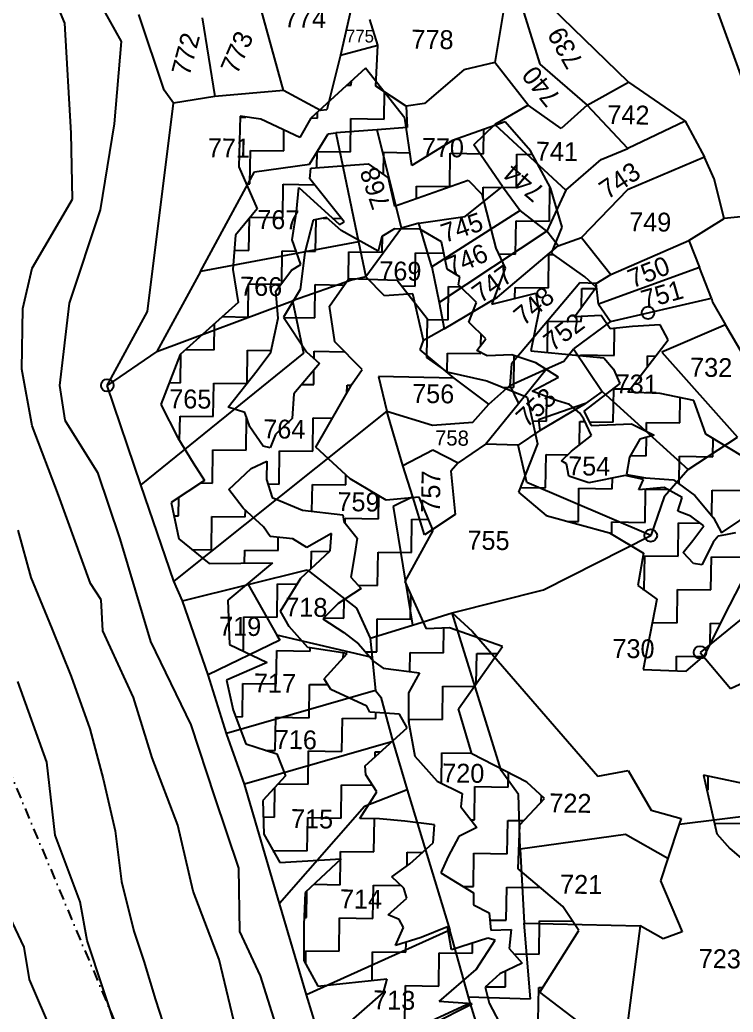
# Model space of a CAD drawing. Header units: metres. Extents: x 303639 to 307187, y 1938623 to 1940837.
# Drawn here: x 303953.2 to 304280.6, y 1939376.2 to 1939831.9 of the extents above; entities that cross this region are included whole.
import ezdxf

# ---------------------------------------------------------------- set-up
doc = ezdxf.new("R2010")
doc.units = ezdxf.units.M
doc.linetypes.add('DASHDOT', pattern=[1, 0.5, -0.25, 0, -0.25])
for name, color, linetype in [('LINE_WATER', 4, 'Continuous'), ('POLY_HATCH', 12, 'Continuous'), ('POLY_PARCEL', 6, 'Continuous'), ('POLY_WATER', 4, 'Continuous'), ('TEXT_PARCEL', 7, 'Continuous'), ('V_BOUND_STREAM_LINE', 7, 'DASHDOT')]:
    doc.layers.add(name, color=color, linetype=linetype)
doc.styles.add('TEXT_MAP', font='')
doc.styles.get('TEXT_MAP').set_extended_font_data('Kruti Dev 050')

msp = doc.modelspace()

# ---------------------------------------------------------------- linework, layer by layer
for centre in [(304241.52, 1939697.37), (303993.32, 1939664.05), (304242.75, 1939595.09), (304265.38, 1939541.44)]:
    msp.add_circle(centre, 2.87)
at = {"layer": 'LINE_WATER'}
for p, q in [((303977.07, 1939862.39), (303999.69, 1939821.91)), ((303973.81, 1939830.37), (303962.53, 1939857.35)), ((303976.77, 1939779.83), (303973.81, 1939830.37)), ((303999.69, 1939821.91), (303996.42, 1939784.14)), ((303996.42, 1939784.14), (303989.97, 1939744.59)), ((303977.27, 1939749.6), (303976.77, 1939779.83)), ((303958.88, 1939717.8), (303977.27, 1939749.6)), ((303989.97, 1939744.59), (303975.88, 1939701.74)), ((303954.56, 1939699.41), (303958.88, 1939717.8)), ((303975.88, 1939701.74), (303971.3, 1939663.99)), ((303954.04, 1939671.55), (303954.56, 1939699.41)), ((303958.79, 1939645.45), (303954.04, 1939671.55)), ((303971.3, 1939663.99), (303973.83, 1939648.12)), ((303973.83, 1939648.12), (303988.82, 1939623.97)), ((303970.92, 1939613.61), (303958.79, 1939645.45)), ((303988.82, 1939623.97), (303999, 1939593.6)), ((303985.55, 1939573.11), (303970.92, 1939613.61)), ((303952.3, 1939597.53), (303958.28, 1939575.75)), ((303999, 1939593.6), (304013.15, 1939546.44)), ((303958.28, 1939575.75), (303967.88, 1939552.36)), ((303990.56, 1939565.58), (303985.55, 1939573.11)), ((303991.28, 1939551.31), (303990.56, 1939565.58)), ((303967.88, 1939552.36), (303976.72, 1939530.28)), ((304005.26, 1939520.76), (303991.28, 1939551.31)), ((304013.15, 1939546.44), (304031.61, 1939508.11)), ((303965.62, 1939491.06), (303952.29, 1939528.05)), ((303976.72, 1939530.28), (303985.27, 1939506.39)), ((304013.91, 1939493.04), (304005.26, 1939520.76)), ((303985.27, 1939506.39), (303991.37, 1939483.31)), ((304031.61, 1939508.11), (304042.55, 1939475.11)), ((303969.36, 1939457.42), (303965.62, 1939491.06)), ((304025.67, 1939462.13), (304013.91, 1939493.04)), ((303991.37, 1939483.31), (303996.94, 1939459.47)), ((304042.55, 1939475.11), (304053.49, 1939442.38)), ((303996.94, 1939459.47), (303999.79, 1939436.17)), ((304032.71, 1939431.81), (304025.67, 1939462.13)), ((303980.8, 1939426.88), (303969.36, 1939457.42)), ((304053.49, 1939442.38), (304054, 1939413.2)), ((303999.79, 1939436.17), (304005.5, 1939413.36)), ((304044.72, 1939400.37), (304032.71, 1939431.81)), ((303984.14, 1939409.18), (303980.8, 1939426.88)), ((303948.44, 1939420.05), (303955.04, 1939406)), ((304005.5, 1939413.36), (304010.04, 1939399.63)), ((304006.68, 1939340.7), (303984.14, 1939409.18)), ((304054, 1939413.2), (304063.41, 1939392.92)), ((303955.04, 1939406), (303957.43, 1939391.28)), ((304010.04, 1939399.63), (304015.44, 1939381.87)), ((304060.31, 1939334.99), (304044.72, 1939400.37)), ((303957.43, 1939391.28), (303968.09, 1939366.31)), ((304063.41, 1939392.92), (304078.72, 1939345.08)), ((304015.44, 1939381.87), (304020.47, 1939366.19))]:
    msp.add_line(p, q, dxfattribs=at)
at = {"layer": 'POLY_HATCH'}
for p, q in [((304111.87, 1939809.78), (304086.73, 1939786.76)), ((304129.84, 1939786.72), (304111.87, 1939809.78)), ((304054.27, 1939787.63), (304053.66, 1939764.42)), ((304063.75, 1939786.23), (304054.27, 1939787.63)), ((304081.64, 1939777.91), (304063.75, 1939786.23)), ((304086.73, 1939786.76), (304081.64, 1939777.91)), ((304133.08, 1939765.01), (304129.84, 1939786.72)), ((304175.9, 1939785.09), (304151.82, 1939776.5)), ((304187.48, 1939771.76), (304175.9, 1939785.09)), ((304151.82, 1939776.5), (304133.08, 1939765.01)), ((304196.75, 1939754.77), (304187.48, 1939771.76)), ((304053.66, 1939764.42), (304062.04, 1939745.18)), ((304086.71, 1939763.81), (304113.1, 1939765.8)), ((304113.1, 1939765.8), (304122.2, 1939759.32)), ((304086.28, 1939758.94), (304086.71, 1939763.81)), ((304102.06, 1939739.11), (304086.28, 1939758.94)), ((304122.2, 1939759.32), (304125.08, 1939746.35)), ((304125.08, 1939746.35), (304158.91, 1939758.34)), ((304158.91, 1939758.34), (304165.17, 1939751.9)), ((304080.21, 1939743.72), (304081.23, 1939754.89)), ((304081.23, 1939754.89), (304099.85, 1939737.9)), ((304165.17, 1939751.9), (304171.66, 1939727.12)), ((304202.03, 1939736.71), (304196.75, 1939754.77)), ((304062.04, 1939745.18), (304052.09, 1939733)), ((304078.21, 1939730.83), (304080.21, 1939743.72)), ((304087.85, 1939739.98), (304084, 1939725.12)), ((304093.9, 1939741.13), (304087.85, 1939739.98)), ((304100.63, 1939735.14), (304093.9, 1939741.13)), ((304099.85, 1939737.9), (304102.06, 1939739.11)), ((304052.09, 1939733), (304050.88, 1939717.29)), ((304117.57, 1939725.63), (304100.63, 1939735.14)), ((304119.29, 1939732.41), (304117.57, 1939725.63)), ((304125.11, 1939735.9), (304119.29, 1939732.41)), ((304136.73, 1939735.8), (304125.11, 1939735.9)), ((304146.71, 1939729.89), (304136.73, 1939735.8)), ((304197.18, 1939724.74), (304202.03, 1939736.71)), ((304082.17, 1939719.59), (304078.21, 1939730.83)), ((304149.32, 1939717.34), (304146.71, 1939729.89)), ((304084, 1939725.12), (304081.82, 1939708.03)), ((304171.66, 1939727.12), (304176, 1939717.89)), ((304212.49, 1939713.91), (304197.18, 1939724.74)), ((304077.82, 1939716.88), (304082.17, 1939719.59)), ((304050.88, 1939717.29), (304053.36, 1939702.1)), ((304070.7, 1939707.32), (304077.82, 1939716.88)), ((304155.18, 1939713.95), (304149.32, 1939717.34)), ((304176, 1939717.89), (304169.88, 1939701.28)), ((304095.31, 1939700.39), (304104.14, 1939713.15)), ((304104.14, 1939713.15), (304126.39, 1939712.42)), ((304126.39, 1939712.42), (304140.18, 1939694.8)), ((304154.55, 1939710.26), (304155.18, 1939713.95)), ((304162.81, 1939702.04), (304154.55, 1939710.26)), ((304217.67, 1939709.16), (304212.49, 1939713.91)), ((304071.78, 1939694.97), (304070.7, 1939707.32)), ((304081.82, 1939708.03), (304074.24, 1939695.43)), ((304169.88, 1939701.28), (304189.97, 1939706.41)), ((304189.97, 1939706.41), (304191.37, 1939697.94)), ((304207.69, 1939695.56), (304217.67, 1939709.16)), ((304053.36, 1939702.1), (304026.79, 1939678.25)), ((304097.78, 1939684.06), (304095.31, 1939700.39)), ((304159.24, 1939693.08), (304162.81, 1939702.04)), ((304191.37, 1939697.94), (304187.66, 1939679.85)), ((304220.04, 1939696.1), (304207.69, 1939695.56)), ((304224.06, 1939689.95), (304220.04, 1939696.1)), ((304068.4, 1939679.24), (304071.78, 1939694.97)), ((304074.24, 1939695.43), (304084.67, 1939679.46)), ((304140.18, 1939694.8), (304139.79, 1939676.82)), ((304167.12, 1939685.38), (304159.24, 1939693.08)), ((304247.06, 1939691.9), (304234.43, 1939691.08)), ((304250.8, 1939684.91), (304247.06, 1939691.9)), ((304234.43, 1939691.08), (304224.06, 1939689.95)), ((304110.22, 1939671.28), (304097.78, 1939684.06)), ((304162.96, 1939680.06), (304167.12, 1939685.38)), ((304232.17, 1939660.95), (304250.8, 1939684.91)), ((304026.79, 1939678.25), (304017.83, 1939655.29)), ((304062.06, 1939670.82), (304068.4, 1939679.24)), ((304084.67, 1939679.46), (304090.63, 1939674.13)), ((304167.66, 1939677.59), (304162.96, 1939680.06)), ((304179.02, 1939678.02), (304167.66, 1939677.59)), ((304189.94, 1939674.43), (304179.02, 1939678.02)), ((304187.66, 1939679.85), (304209.95, 1939677.74)), ((304209.95, 1939677.74), (304221.16, 1939676.62)), ((304090.63, 1939674.13), (304078.95, 1939660.22)), ((304139.79, 1939676.82), (304149.2, 1939670.32)), ((304200.43, 1939667.87), (304189.94, 1939674.43)), ((304221.16, 1939676.62), (304225.67, 1939671.43)), ((304048.71, 1939654.08), (304062.06, 1939670.82)), ((304105.73, 1939664.69), (304110.22, 1939671.28)), ((304149.2, 1939670.32), (304167.58, 1939666.1)), ((304225.67, 1939671.43), (304228.49, 1939664.88)), ((304089.02, 1939635.61), (304105.73, 1939664.69)), ((304167.58, 1939666.1), (304186.05, 1939658.61)), ((304188.33, 1939661.36), (304200.43, 1939667.87)), ((304228.49, 1939664.88), (304212.09, 1939652.23)), ((304078.95, 1939660.22), (304078.2, 1939648.88)), ((304199.5, 1939657.12), (304188.33, 1939661.36)), ((304247.05, 1939660.31), (304232.17, 1939660.95)), ((304262.46, 1939657.13), (304247.05, 1939660.31)), ((304017.83, 1939655.29), (304025.7, 1939640.03)), ((304186.05, 1939658.61), (304190.71, 1939637.16)), ((304205.39, 1939655.28), (304199.5, 1939657.12)), ((304210.2, 1939651.26), (304205.39, 1939655.28)), ((304268.06, 1939641.61), (304262.46, 1939657.13)), ((304056.43, 1939651.58), (304048.71, 1939654.08)), ((304058.73, 1939644.95), (304056.43, 1939651.58)), ((304212.04, 1939648.58), (304210.2, 1939651.26)), ((304212.09, 1939652.23), (304215.46, 1939645.68)), ((304078.2, 1939648.88), (304070.46, 1939641.44)), ((304215.51, 1939641.07), (304212.04, 1939648.58)), ((304215.46, 1939645.68), (304233.91, 1939646.39)), ((304233.91, 1939646.39), (304244.24, 1939641.12)), ((304064.83, 1939636.16), (304058.73, 1939644.95)), ((304070.46, 1939641.44), (304068.07, 1939635.35)), ((304070.46, 1939641.44), (304070.46, 1939641.44)), ((304206.39, 1939633.87), (304215.51, 1939641.07)), ((304244.24, 1939641.12), (304237.7, 1939639.41)), ((304286.48, 1939630.45), (304268.06, 1939641.61)), ((304025.7, 1939640.03), (304032.77, 1939628.46)), ((304190.71, 1939637.16), (304182.04, 1939615.05)), ((304237.7, 1939639.41), (304233.01, 1939631.03)), ((304068.07, 1939635.35), (304064.83, 1939636.16)), ((304104.84, 1939621.08), (304089.02, 1939635.61)), ((304201.72, 1939629.46), (304206.39, 1939633.87)), ((304032.77, 1939628.46), (304037.9, 1939620.31)), ((304059.33, 1939625.91), (304066.51, 1939629.2)), ((304066.51, 1939629.2), (304066.32, 1939620.84)), ((304204.1, 1939627.94), (304201.72, 1939629.46)), ((304205.12, 1939622.41), (304204.1, 1939627.94)), ((304233.01, 1939631.03), (304231.65, 1939623.16)), ((304049.14, 1939616.2), (304059.33, 1939625.91)), ((304231.65, 1939623.16), (304240.36, 1939621.51)), ((304037.9, 1939620.31), (304022.59, 1939610.19)), ((304066.32, 1939620.84), (304069, 1939612.57)), ((304121.3, 1939611.36), (304104.84, 1939621.08)), ((304214.36, 1939619.23), (304205.12, 1939622.41)), ((304230.96, 1939622.7), (304214.36, 1939619.23)), ((304239.44, 1939620.83), (304230.96, 1939622.7)), ((304237.23, 1939616.13), (304239.44, 1939620.83)), ((304240.36, 1939621.51), (304253.24, 1939620.64)), ((304253.24, 1939620.64), (304262.98, 1939613.44)), ((304055.63, 1939607.6), (304049.14, 1939616.2)), ((304182.04, 1939615.05), (304194.79, 1939604.25)), ((304248.86, 1939617.2), (304237.23, 1939616.13)), ((304257.17, 1939612.48), (304248.86, 1939617.2)), ((304022.59, 1939610.19), (304026.18, 1939593.57)), ((304069, 1939612.57), (304082.87, 1939606.74)), ((304136.49, 1939612.71), (304121.3, 1939611.36)), ((304142.94, 1939597.46), (304136.49, 1939612.71)), ((304255.2, 1939606.35), (304257.17, 1939612.48)), ((304262.98, 1939613.44), (304271.58, 1939603.21)), ((304275.22, 1939596.38), (304296.64, 1939610.9)), ((304064.98, 1939599.15), (304055.63, 1939607.6)), ((304082.87, 1939606.74), (304101.47, 1939604.6)), ((304261.08, 1939603.99), (304255.2, 1939606.35)), ((304101.47, 1939604.6), (304101.89, 1939601.54)), ((304101.89, 1939601.54), (304108.07, 1939593.87)), ((304194.79, 1939604.25), (304223.75, 1939596.34)), ((304267.05, 1939599.57), (304261.08, 1939603.99)), ((304271.58, 1939603.21), (304275.22, 1939596.38)), ((304068.08, 1939594.61), (304064.98, 1939599.15)), ((304096.15, 1939596.04), (304084.86, 1939589.6)), ((304095.56, 1939588.11), (304096.15, 1939596.04)), ((304129.99, 1939573.99), (304142.94, 1939597.46)), ((304223.75, 1939596.34), (304239.36, 1939586.92)), ((304262.09, 1939592.83), (304267.05, 1939599.57)), ((304281.61, 1939596.32), (304276.99, 1939595.41)), ((304026.18, 1939593.57), (304040.06, 1939582.19)), ((304078.5, 1939593.61), (304068.08, 1939594.61)), ((304084.86, 1939589.6), (304078.5, 1939593.61)), ((304108.07, 1939593.87), (304106.87, 1939586.82)), ((304257.66, 1939587.25), (304262.09, 1939592.83)), ((304271.36, 1939592.11), (304268.62, 1939586.38)), ((304273.67, 1939594.74), (304271.36, 1939592.11)), ((304276.99, 1939595.41), (304273.67, 1939594.74)), ((304082.08, 1939575.58), (304095.56, 1939588.11)), ((304106.87, 1939586.82), (304105.1, 1939576.02)), ((304239.36, 1939586.92), (304236.75, 1939572.08)), ((304262.33, 1939582.32), (304257.66, 1939587.25)), ((304268.62, 1939586.38), (304266.16, 1939581.68)), ((304040.06, 1939582.19), (304069.14, 1939582.49)), ((304069.14, 1939582.49), (304048.62, 1939565.35)), ((304266.16, 1939581.68), (304262.33, 1939582.32)), ((304279.02, 1939563.14), (304286.74, 1939577.9)), ((304072.77, 1939560.31), (304082.08, 1939575.58)), ((304105.1, 1939576.02), (304109.76, 1939570.7)), ((304139.76, 1939552.19), (304129.99, 1939573.99)), ((304109.76, 1939570.7), (304099.22, 1939563.91)), ((304236.75, 1939572.08), (304245.59, 1939565.87)), ((304048.62, 1939565.35), (304049.33, 1939545.09)), ((304099.22, 1939563.91), (304092.18, 1939556.81)), ((304245.59, 1939565.87), (304239.33, 1939533.52)), ((304076.79, 1939553.28), (304072.77, 1939560.31)), ((304267.49, 1939539.93), (304279.02, 1939563.14)), ((304092.18, 1939556.81), (304101.89, 1939550.51)), ((304085.37, 1939543.69), (304076.79, 1939553.28)), ((304101.89, 1939550.51), (304108.63, 1939545.3)), ((304150.4, 1939552.75), (304139.76, 1939552.19)), ((304174.67, 1939544.19), (304150.4, 1939552.75)), ((304049.33, 1939545.09), (304066.66, 1939536.78)), ((304103.42, 1939540.86), (304085.37, 1939543.69)), ((304092.82, 1939529.24), (304103.42, 1939540.86)), ((304108.63, 1939545.3), (304115.72, 1939537.22)), ((304154.56, 1939515.44), (304174.67, 1939544.19)), ((304066.66, 1939536.78), (304047.97, 1939528.68)), ((304115.72, 1939537.22), (304119.9, 1939534.12)), ((304259.03, 1939532.82), (304267.49, 1939539.93)), ((304119.9, 1939534.12), (304136.55, 1939532)), ((304136.55, 1939532), (304131.56, 1939522.93)), ((304239.33, 1939533.52), (304259.03, 1939532.82)), ((304047.97, 1939528.68), (304051.04, 1939514.9)), ((304095.91, 1939524.32), (304092.82, 1939529.24)), ((304112.37, 1939516.73), (304095.91, 1939524.32)), ((304131.56, 1939522.93), (304131.57, 1939509.64)), ((304051.04, 1939514.9), (304056.92, 1939499.38)), ((304113.77, 1939513.94), (304112.37, 1939516.73)), ((304127.44, 1939513.08), (304113.77, 1939513.94)), ((304160.66, 1939494.82), (304154.56, 1939515.44)), ((304130.9, 1939506.82), (304127.44, 1939513.08)), ((304131.57, 1939509.64), (304134.4, 1939493.84)), ((304111.61, 1939489.39), (304130.9, 1939506.82)), ((304056.92, 1939499.38), (304071.18, 1939494.79)), ((304071.18, 1939494.79), (304075.15, 1939484.68)), ((304134.4, 1939493.84), (304144.69, 1939482.35)), ((304185.86, 1939481.86), (304160.66, 1939494.82)), ((304111.93, 1939485.18), (304111.61, 1939489.39)), ((304075.15, 1939484.68), (304064.64, 1939473.35)), ((304116.99, 1939477.46), (304111.93, 1939485.18)), ((304144.69, 1939482.35), (304156.23, 1939476.68)), ((304193.98, 1939474.38), (304185.86, 1939481.86)), ((304301.93, 1939477.56), (304267.01, 1939484.98)), ((304267.01, 1939484.98), (304273.02, 1939458.13)), ((304109.16, 1939465.14), (304116.99, 1939477.46)), ((304064.64, 1939473.35), (304065.13, 1939457.91)), ((304156.23, 1939476.68), (304155.56, 1939470.53)), ((304182.61, 1939462.22), (304193.98, 1939474.38)), ((304155.56, 1939470.53), (304162.89, 1939461.02)), ((304118.25, 1939464.92), (304109.16, 1939465.14)), ((304129.82, 1939463.89), (304118.25, 1939464.92)), ((304143.49, 1939462.27), (304129.82, 1939463.89)), ((304142.89, 1939453.96), (304143.49, 1939462.27)), ((304162.89, 1939461.02), (304154.72, 1939456.92)), ((304181.9, 1939441.98), (304182.61, 1939462.22)), ((304065.13, 1939457.91), (304072.47, 1939444.92)), ((304154.72, 1939456.92), (304149.72, 1939447.72)), ((304273.02, 1939458.13), (304279.02, 1939451.39)), ((304132.13, 1939444.26), (304142.89, 1939453.96)), ((304279.02, 1939451.39), (304292.9, 1939439.44)), ((304072.47, 1939444.92), (304100.71, 1939446.65)), ((304100.71, 1939446.65), (304084.19, 1939431.16)), ((304149.72, 1939447.72), (304146.44, 1939440.18)), ((304123.91, 1939438.35), (304132.13, 1939444.26)), ((304202.36, 1939424.7), (304181.9, 1939441.98)), ((304129.49, 1939433.2), (304123.91, 1939438.35)), ((304146.44, 1939440.18), (304161.43, 1939430.96)), ((304130.86, 1939428.5), (304129.49, 1939433.2)), ((304084.19, 1939431.16), (304083.55, 1939416.3)), ((304122.23, 1939420.87), (304130.86, 1939428.5)), ((304161.43, 1939430.96), (304161.42, 1939425.45)), ((304161.42, 1939425.45), (304168.58, 1939421.78)), ((304209.72, 1939413.69), (304202.36, 1939424.7)), ((304127.28, 1939418.8), (304122.23, 1939420.87)), ((304129.24, 1939415.04), (304127.28, 1939418.8)), ((304168.58, 1939421.78), (304169.31, 1939413.92)), ((304083.55, 1939416.3), (304083.47, 1939400.01)), ((304125.58, 1939406.77), (304129.24, 1939415.04)), ((304149.44, 1939415.43), (304137.41, 1939410.53)), ((304151.3, 1939404.79), (304149.44, 1939415.43)), ((304169.31, 1939413.92), (304178.72, 1939414.12)), ((304178.72, 1939414.12), (304177.76, 1939405.38)), ((304191.89, 1939385.47), (304209.72, 1939413.69)), ((304137.41, 1939410.53), (304125.58, 1939406.77)), ((304167.94, 1939410.2), (304151.3, 1939404.79)), ((304162.57, 1939395.74), (304171.27, 1939409.29)), ((304171.27, 1939409.29), (304167.94, 1939410.2)), ((304177.76, 1939405.38), (304183.7, 1939398.74)), ((304083.47, 1939400.01), (304089.97, 1939388.16)), ((304145.61, 1939381.15), (304162.57, 1939395.74)), ((304183.7, 1939398.74), (304173.44, 1939393.76)), ((304089.97, 1939388.16), (304121.64, 1939391.55)), ((304121.64, 1939391.55), (304119.99, 1939385.2)), ((304173.44, 1939393.76), (304166.74, 1939387.63)), ((304166.74, 1939387.63), (304168.52, 1939380.41)), ((304119.99, 1939385.2), (304098.89, 1939366.65)), ((304230.33, 1939356.04), (304191.89, 1939385.47)), ((304142.02, 1939370.49), (304160.82, 1939380.08)), ((304160.82, 1939380.08), (304145.61, 1939381.15)), ((304168.52, 1939380.41), (304174.91, 1939368.46))]:
    msp.add_line(p, q, dxfattribs=at)
at = {"layer": 'POLY_HATCH', "linetype": 'Continuous'}
for p, q in [((304103.26, 1939801.9), (304105.29, 1939801.87)), ((304105.29, 1939801.87), (304105.32, 1939803.78)), ((304120.37, 1939786.36), (304120.54, 1939798.65)), ((304054.26, 1939787.28), (304056.9, 1939787.24)), ((304089.78, 1939786.79), (304089.82, 1939789.59)), ((304086.81, 1939786.83), (304089.78, 1939786.79)), ((304104.86, 1939771.28), (304105.08, 1939786.57)), ((304105.08, 1939786.57), (304120.37, 1939786.36)), ((304074.27, 1939771.7), (304074.4, 1939781.27)), ((304166.05, 1939770.42), (304166.2, 1939781.63)), ((304058.76, 1939756.62), (304058.97, 1939771.92)), ((304058.97, 1939771.92), (304074.27, 1939771.7)), ((304089.46, 1939764.02), (304089.57, 1939771.49)), ((304089.57, 1939771.49), (304104.86, 1939771.28)), ((304120.02, 1939760.87), (304120.16, 1939771.06)), ((304120.16, 1939771.06), (304132.2, 1939770.9)), ((304150.54, 1939755.37), (304150.75, 1939770.64)), ((304150.75, 1939770.64), (304166.05, 1939770.42)), ((304181.13, 1939754.91), (304181.34, 1939770.21)), ((304181.34, 1939770.21), (304188.38, 1939770.11)), ((304057.05, 1939756.64), (304058.76, 1939756.62)), ((304073.84, 1939741.11), (304074.06, 1939756.41)), ((304074.06, 1939756.41), (304088.45, 1939756.21)), ((304135.16, 1939749.92), (304135.24, 1939755.55)), ((304135.24, 1939755.55), (304150.45, 1939755.34)), ((304165.76, 1939749.67), (304165.84, 1939755.13)), ((304165.84, 1939755.13), (304181.13, 1939754.91)), ((304196.22, 1939739.4), (304196.43, 1939754.7)), ((304196.43, 1939754.7), (304196.77, 1939754.7)), ((304058.89, 1939741.32), (304073.84, 1939741.11)), ((304058.33, 1939726.03), (304058.54, 1939740.89)), ((304088.93, 1939725.6), (304089.13, 1939740.23)), ((304092.42, 1939740.85), (304094.24, 1939740.83)), ((304096.67, 1939740.79), (304100.77, 1939740.73)), ((304180.71, 1939724.32), (304180.92, 1939739.62)), ((304180.92, 1939739.62), (304196.22, 1939739.4)), ((304119.52, 1939725.17), (304119.62, 1939732.61)), ((304051.56, 1939726.12), (304058.33, 1939726.03)), ((304073.42, 1939710.97), (304073.63, 1939725.81)), ((304073.63, 1939725.81), (304080.01, 1939725.72)), ((304084.14, 1939725.67), (304088.93, 1939725.6)), ((304104.05, 1939713.02), (304104.22, 1939725.39)), ((304104.22, 1939725.39), (304119.52, 1939725.17)), ((304134.6, 1939709.66), (304134.82, 1939724.96)), ((304134.82, 1939724.96), (304147.77, 1939724.78)), ((304172.92, 1939724.43), (304180.71, 1939724.32)), ((304195.79, 1939708.81), (304196, 1939724.11)), ((304196, 1939724.11), (304198.12, 1939724.08)), ((304057.91, 1939695.43), (304058.12, 1939710.73)), ((304058.12, 1939710.73), (304073.09, 1939710.52)), ((304088.5, 1939695.01), (304088.71, 1939710.3)), ((304088.71, 1939710.3), (304102.04, 1939710.12)), ((304128.48, 1939709.75), (304134.6, 1939709.66)), ((304149.69, 1939694.15), (304149.9, 1939709.45)), ((304149.9, 1939709.45), (304155.44, 1939709.37)), ((304180.42, 1939703.97), (304180.49, 1939709.03)), ((304180.49, 1939709.03), (304195.79, 1939708.81)), ((304210.97, 1939700.02), (304211.09, 1939708.6)), ((304211.09, 1939708.6), (304217.19, 1939708.51)), ((304042.4, 1939680.35), (304042.57, 1939692.41)), ((304046.11, 1939695.6), (304057.91, 1939695.43)), ((304074.39, 1939695.2), (304088.5, 1939695.01)), ((304140.17, 1939694.29), (304149.69, 1939694.15)), ((304195.38, 1939679.12), (304195.58, 1939693.52)), ((304195.58, 1939693.52), (304210.87, 1939693.3)), ((304210.87, 1939693.3), (304210.91, 1939695.7)), ((304164.82, 1939682.45), (304164.89, 1939687.56)), ((304225.96, 1939677.79), (304226.13, 1939690.18)), ((304026.89, 1939665.27), (304027.07, 1939678.5)), ((304029.33, 1939680.53), (304042.4, 1939680.35)), ((304057.49, 1939665.08), (304057.69, 1939680.14)), ((304057.69, 1939680.14), (304068.56, 1939679.99)), ((304088.24, 1939676.27), (304088.29, 1939679.71)), ((304088.29, 1939679.71), (304102.2, 1939679.52)), ((304149.35, 1939670.28), (304149.47, 1939678.86)), ((304149.47, 1939678.86), (304164.77, 1939678.65)), ((304164.77, 1939678.65), (304164.78, 1939679.11)), ((304179.85, 1939663.14), (304180.06, 1939677.68)), ((304210.65, 1939677.67), (304210.66, 1939678.01)), ((304210.66, 1939678.01), (304225.96, 1939677.79)), ((304241.18, 1939672.54), (304241.25, 1939677.58)), ((304241.25, 1939677.58), (304245.06, 1939677.53)), ((304088.07, 1939664.41), (304088.17, 1939671.2)), ((304021.75, 1939665.34), (304026.89, 1939665.27)), ((304041.97, 1939649.76), (304042.19, 1939665.05)), ((304042.19, 1939665.05), (304057.3, 1939664.84)), ((304082.53, 1939664.49), (304088.07, 1939664.41)), ((304103.32, 1939660.49), (304103.37, 1939664.2)), ((304103.37, 1939664.2), (304105.43, 1939664.17)), ((304174.71, 1939663.21), (304179.85, 1939663.14)), ((304225.53, 1939647.2), (304225.74, 1939662.5)), ((304225.74, 1939662.5), (304233.29, 1939662.39)), ((304194.94, 1939647.63), (304195.09, 1939658.79)), ((304256.12, 1939646.77), (304256.28, 1939658.4)), ((304026.52, 1939638.68), (304026.68, 1939649.97)), ((304026.68, 1939649.97), (304041.97, 1939649.76)), ((304057.06, 1939634.25), (304057.26, 1939649.17)), ((304087.65, 1939633.82), (304087.86, 1939649.12)), ((304087.86, 1939649.12), (304096.71, 1939648.99)), ((304188.42, 1939647.72), (304194.94, 1939647.63)), ((304210.09, 1939636.79), (304210.23, 1939647.41)), ((304210.23, 1939647.41), (304212.6, 1939647.38)), ((304214.6, 1939647.35), (304225.53, 1939647.2)), ((304240.77, 1939642.89), (304240.83, 1939646.99)), ((304240.83, 1939646.99), (304256.12, 1939646.77)), ((304240.61, 1939631.69), (304240.73, 1939640.21)), ((304271.21, 1939631.26), (304271.32, 1939639.63)), ((304041.55, 1939619.16), (304041.76, 1939634.46)), ((304041.76, 1939634.46), (304057.06, 1939634.25)), ((304072.14, 1939618.74), (304072.35, 1939634.03)), ((304072.35, 1939634.03), (304087.65, 1939633.82)), ((304194.51, 1939617.03), (304194.72, 1939632.33)), ((304194.72, 1939632.33), (304204.61, 1939632.19)), ((304233.43, 1939631.79), (304240.61, 1939631.69)), ((304255.73, 1939618.8), (304255.91, 1939631.48)), ((304255.91, 1939631.48), (304271.21, 1939631.26)), ((304102.73, 1939618.31), (304102.8, 1939622.96)), ((304036.27, 1939619.24), (304041.55, 1939619.16)), ((304066.98, 1939618.81), (304072.14, 1939618.74)), ((304087.26, 1939606.23), (304087.44, 1939618.52)), ((304087.44, 1939618.52), (304102.73, 1939618.31)), ((304225.1, 1939616.61), (304225.17, 1939621.49)), ((304182.88, 1939617.2), (304194.51, 1939617.03)), ((304209.59, 1939601.52), (304209.81, 1939616.82)), ((304209.81, 1939616.82), (304225.1, 1939616.61)), ((304240.19, 1939601.1), (304240.4, 1939616.39)), ((304240.4, 1939616.39), (304250.53, 1939616.25)), ((304270.83, 1939604.1), (304270.99, 1939615.97)), ((304270.99, 1939615.97), (304286.29, 1939615.75)), ((304026.04, 1939604.08), (304026.15, 1939612.55)), ((304117.82, 1939602.8), (304117.96, 1939613.33)), ((304056.63, 1939603.65), (304056.67, 1939606.66)), ((304023.9, 1939604.11), (304026.04, 1939604.08)), ((304041.12, 1939588.57), (304041.33, 1939603.87)), ((304041.33, 1939603.87), (304056.63, 1939603.65)), ((304102.49, 1939600.8), (304102.52, 1939603.02)), ((304102.52, 1939603.02), (304117.82, 1939602.8)), ((304132.9, 1939587.29), (304133.11, 1939602.59)), ((304133.11, 1939602.59), (304140.82, 1939602.48)), ((304204.51, 1939601.59), (304209.59, 1939601.52)), ((304224.81, 1939595.7), (304224.89, 1939601.31)), ((304224.89, 1939601.31), (304240.19, 1939601.1)), ((304255.27, 1939585.59), (304255.48, 1939600.88)), ((304255.48, 1939600.88), (304265.46, 1939600.75)), ((304071.71, 1939588.14), (304071.8, 1939594.25)), ((304032.12, 1939588.7), (304041.12, 1939588.57)), ((304056.33, 1939582.35), (304056.42, 1939588.36)), ((304056.42, 1939588.36), (304071.71, 1939588.14)), ((304086.9, 1939580.06), (304087.01, 1939587.93)), ((304087.01, 1939587.93), (304095.24, 1939587.82)), ((304117.39, 1939572.21), (304117.6, 1939587.51)), ((304117.6, 1939587.51), (304132.9, 1939587.29)), ((304239.76, 1939570.5), (304239.97, 1939585.8)), ((304239.97, 1939585.8), (304255.27, 1939585.59)), ((304270.35, 1939570.08), (304270.57, 1939585.38)), ((304270.57, 1939585.38), (304285.86, 1939585.16)), ((304071.29, 1939557.55), (304071.5, 1939572.85)), ((304071.5, 1939572.85), (304080.34, 1939572.73)), ((304108.33, 1939572.34), (304117.39, 1939572.21)), ((304238.97, 1939570.52), (304239.76, 1939570.5)), ((304254.84, 1939555), (304255.06, 1939570.29)), ((304255.06, 1939570.29), (304270.35, 1939570.08)), ((304101.88, 1939557.13), (304102, 1939565.7)), ((304132.47, 1939556.7), (304132.63, 1939568.1)), ((304055.78, 1939542.47), (304055.99, 1939557.76)), ((304055.99, 1939557.76), (304071.29, 1939557.55)), ((304092.62, 1939557.25), (304101.88, 1939557.13)), ((304116.96, 1939541.62), (304117.18, 1939556.91)), ((304117.18, 1939556.91), (304132.47, 1939556.7)), ((304243.52, 1939555.15), (304254.84, 1939555)), ((304270, 1939544.98), (304270.14, 1939554.78)), ((304270.14, 1939554.78), (304274.84, 1939554.72)), ((304147.56, 1939541.19), (304147.72, 1939552.61)), ((304054.76, 1939542.48), (304055.78, 1939542.47)), ((304070.86, 1939526.96), (304071.07, 1939542.26)), ((304071.07, 1939542.26), (304086.37, 1939542.04)), ((304086.37, 1939542.04), (304086.39, 1939543.53)), ((304101.63, 1939538.89), (304101.66, 1939541.13)), ((304111.8, 1939541.69), (304116.96, 1939541.62)), ((304132.14, 1939532.56), (304132.26, 1939541.4)), ((304132.26, 1939541.4), (304147.56, 1939541.19)), ((304162.66, 1939527.02), (304162.85, 1939540.98)), ((304162.85, 1939540.98), (304172.33, 1939540.85)), ((304254.54, 1939532.98), (304254.63, 1939539.7)), ((304254.63, 1939539.7), (304267.02, 1939539.53)), ((304055.35, 1939511.88), (304055.56, 1939527.17)), ((304055.56, 1939527.17), (304070.86, 1939526.96)), ((304085.94, 1939511.45), (304086.16, 1939526.75)), ((304086.16, 1939526.75), (304094.47, 1939526.63)), ((304147.13, 1939510.6), (304147.34, 1939525.89)), ((304147.34, 1939525.89), (304161.73, 1939525.69)), ((304116.54, 1939511.02), (304116.58, 1939513.76)), ((304052.17, 1939511.92), (304055.35, 1939511.88)), ((304070.43, 1939496.37), (304070.65, 1939511.66)), ((304070.65, 1939511.66), (304085.94, 1939511.45)), ((304101.03, 1939495.94), (304101.24, 1939511.24)), ((304101.24, 1939511.24), (304116.54, 1939511.02)), ((304131.8, 1939508.34), (304131.83, 1939510.81)), ((304131.83, 1939510.81), (304147.13, 1939510.6)), ((304066.09, 1939496.43), (304070.43, 1939496.37)), ((304085.52, 1939480.86), (304085.73, 1939496.15)), ((304085.73, 1939496.15), (304101.03, 1939495.94)), ((304116.29, 1939493.63), (304116.32, 1939495.73)), ((304116.32, 1939495.73), (304118.58, 1939495.7)), ((304146.72, 1939481.35), (304146.92, 1939495.3)), ((304146.92, 1939495.3), (304160.57, 1939495.11)), ((304177.3, 1939479.58), (304177.39, 1939486.22)), ((304269.08, 1939478.3), (304269.16, 1939484.52)), ((304070.01, 1939465.77), (304070.2, 1939479.34)), ((304071.78, 1939481.05), (304085.52, 1939480.86)), ((304100.6, 1939465.35), (304100.81, 1939480.64)), ((304100.81, 1939480.64), (304115.03, 1939480.45)), ((304161.79, 1939464.49), (304162, 1939479.79)), ((304162, 1939479.79), (304177.3, 1939479.58)), ((304268.51, 1939478.31), (304269.08, 1939478.3)), ((304192.5, 1939472.81), (304192.54, 1939475.71)), ((304064.88, 1939465.84), (304070.01, 1939465.77)), ((304085.09, 1939450.26), (304085.3, 1939465.56)), ((304085.3, 1939465.56), (304100.6, 1939465.35)), ((304115.68, 1939449.84), (304115.9, 1939464.97)), ((304160.2, 1939464.52), (304161.79, 1939464.49)), ((304176.87, 1939448.99), (304177.08, 1939464.28)), ((304177.08, 1939464.28), (304184.44, 1939464.18)), ((304271.94, 1939462.96), (304284.16, 1939462.79)), ((304069.78, 1939449.67), (304069.8, 1939450.48)), ((304069.8, 1939450.48), (304085.09, 1939450.26)), ((304100.34, 1939446.63), (304100.39, 1939450.05)), ((304100.39, 1939450.05), (304115.68, 1939449.84)), ((304100.18, 1939434.75), (304100.34, 1939446.3)), ((304130.89, 1939443.37), (304130.98, 1939449.62)), ((304130.98, 1939449.62), (304137.98, 1939449.53)), ((304161.36, 1939433.9), (304161.57, 1939449.2)), ((304161.57, 1939449.2), (304176.87, 1939448.99)), ((304084.67, 1939419.67), (304084.83, 1939431.77)), ((304088.2, 1939434.92), (304100.18, 1939434.75)), ((304115.26, 1939419.24), (304115.47, 1939434.54)), ((304115.47, 1939434.54), (304128.23, 1939434.36)), ((304156.54, 1939433.97), (304161.36, 1939433.9)), ((304176.44, 1939418.39), (304176.66, 1939433.69)), ((304176.66, 1939433.69), (304191.95, 1939433.48)), ((304191.95, 1939433.48), (304191.95, 1939433.49)), ((304083.7, 1939419.68), (304084.67, 1939419.67)), ((304099.75, 1939404.16), (304099.96, 1939419.46)), ((304099.96, 1939419.46), (304115.26, 1939419.24)), ((304168.88, 1939418.5), (304176.44, 1939418.39)), ((304191.53, 1939402.88), (304191.74, 1939418.18)), ((304191.74, 1939418.18), (304206.86, 1939417.97)), ((304084.37, 1939398.37), (304084.45, 1939404.37)), ((304084.45, 1939404.37), (304099.75, 1939404.16)), ((304130.34, 1939403.73), (304130.41, 1939408.3)), ((304160.93, 1939403.31), (304161, 1939407.94)), ((304114.86, 1939390.82), (304115.05, 1939403.95)), ((304115.05, 1939403.95), (304130.34, 1939403.73)), ((304145.43, 1939388.23), (304145.64, 1939403.52)), ((304145.64, 1939403.52), (304160.93, 1939403.31)), ((304179.85, 1939403.05), (304191.53, 1939402.88)), ((304176.02, 1939387.8), (304176.12, 1939395.06)), ((304129.92, 1939373.14), (304130.13, 1939388.44)), ((304130.13, 1939388.44), (304145.43, 1939388.23)), ((304167.06, 1939387.92), (304176.02, 1939387.8)), ((304191.1, 1939372.29), (304191.31, 1939387.59)), ((304191.31, 1939387.59), (304193.21, 1939387.56)), ((304160.61, 1939379.97), (304160.61, 1939380.09))]:
    msp.add_line(p, q, dxfattribs=at)
at = {"layer": 'POLY_PARCEL'}
for p, q in [((304248.07, 1939905.38), (304302.59, 1939755.12)), ((304074.15, 1939799.42), (304060.77, 1939847.98)), ((304176.02, 1939841.9), (304171.12, 1939812.25)), ((304182.15, 1939842.67), (304191.82, 1939811.52)), ((304232.61, 1939803.26), (304191.06, 1939843.79)), ((304036.79, 1939832.85), (304042.67, 1939796.64)), ((304105.15, 1939836.57), (304100.33, 1939815.75)), ((304117.51, 1939820.26), (304113.87, 1939832.11)), ((304100.33, 1939815.75), (304117.51, 1939820.26)), ((304116.5, 1939801.48), (304117.51, 1939820.26)), ((304100.33, 1939815.75), (304094.07, 1939790.53)), ((304171.12, 1939812.25), (304157.02, 1939808.99)), ((304186.45, 1939792.7), (304171.12, 1939812.25)), ((304191.82, 1939811.52), (304213.5, 1939792.71)), ((304157.02, 1939808.99), (304138.87, 1939793.5)), ((304130.5, 1939792.33), (304116.5, 1939801.48)), ((304213.5, 1939792.71), (304232.61, 1939803.26)), ((304232.61, 1939803.26), (304258.6, 1939785.4)), ((304042.67, 1939796.64), (304023.68, 1939793.6)), ((304074.15, 1939799.42), (304042.67, 1939796.64)), ((304091.21, 1939790.3), (304074.15, 1939799.42)), ((304138.87, 1939793.5), (304130.5, 1939792.33)), ((304130.5, 1939792.33), (304130.97, 1939782.49)), ((304186.45, 1939792.7), (304171.21, 1939783.86)), ((304201.64, 1939781.96), (304186.45, 1939792.7)), ((304213.5, 1939792.71), (304201.64, 1939781.96)), ((304232.19, 1939772.81), (304213.5, 1939792.71)), ((304094.07, 1939790.53), (304091.21, 1939790.3)), ((304130.97, 1939782.49), (304117.21, 1939781.42)), ((304161.47, 1939774.55), (304171.21, 1939783.86)), ((304171.21, 1939783.86), (304203.73, 1939753.75)), ((304258.6, 1939785.4), (304232.19, 1939772.81)), ((304258.6, 1939785.4), (304267.47, 1939768.91)), ((304086.18, 1939765.61), (304094.66, 1939779.6)), ((304094.66, 1939779.6), (304098.2, 1939779.96)), ((304117.21, 1939781.42), (304098.2, 1939779.96)), ((304098.2, 1939779.96), (304108.57, 1939729.95)), ((304128.38, 1939736.3), (304117.21, 1939781.42)), ((304174.76, 1939755.4), (304161.47, 1939774.55)), ((304220.04, 1939767.84), (304232.19, 1939772.81)), ((304267.47, 1939768.91), (304232.1, 1939753.78)), ((304271.9, 1939758.87), (304267.47, 1939768.91)), ((304060.8, 1939762.09), (304086.18, 1939765.61)), ((304203.73, 1939753.75), (304220.04, 1939767.84)), ((304036.05, 1939716.38), (304060.8, 1939762.09)), ((304157.52, 1939741.55), (304174.76, 1939755.4)), ((304174.76, 1939755.4), (304182.83, 1939744.29)), ((304276.37, 1939740.63), (304271.9, 1939758.87)), ((304203.73, 1939753.75), (304195.1, 1939734.83)), ((304232.1, 1939753.78), (304210.97, 1939731.88)), ((304136.24, 1939738.59), (304157.52, 1939741.55)), ((304182.83, 1939744.29), (304142.32, 1939718.53)), ((304195.1, 1939734.83), (304182.83, 1939744.29)), ((304300.02, 1939743.17), (304276.37, 1939740.63)), ((304136.24, 1939738.59), (304128.38, 1939736.3)), ((304142.32, 1939718.53), (304136.24, 1939738.59)), ((304260.27, 1939730.5), (304276.37, 1939740.63)), ((304128.38, 1939736.3), (304111.94, 1939713.92)), ((304195.1, 1939734.83), (304145.61, 1939702.03)), ((304200.23, 1939728.14), (304195.1, 1939734.83)), ((304108.57, 1939729.95), (304036.05, 1939716.38)), ((304108.57, 1939729.95), (304111.94, 1939713.92)), ((304172.37, 1939704.49), (304200.23, 1939728.14)), ((304200.23, 1939728.14), (304210.97, 1939731.88)), ((304210.97, 1939731.88), (304224.44, 1939714.91)), ((304224.44, 1939714.91), (304260.27, 1939730.5)), ((304260.27, 1939730.5), (304265.06, 1939718.21)), ((304142.32, 1939718.53), (304145.61, 1939702.03)), ((304036.05, 1939716.38), (304015.99, 1939679.6)), ((304217.75, 1939710.82), (304224.44, 1939714.91)), ((304265.06, 1939718.21), (304218.75, 1939701.3)), ((304270.59, 1939704.06), (304265.06, 1939718.21)), ((304105.34, 1939712.39), (304078.26, 1939702.86)), ((304111.94, 1939713.92), (304105.34, 1939712.39)), ((304120.57, 1939705.21), (304111.94, 1939713.92)), ((304210.25, 1939711.16), (304178.83, 1939673.93)), ((304217.75, 1939710.82), (304210.25, 1939711.16)), ((304218.75, 1939701.3), (304217.75, 1939710.82)), ((304133.51, 1939706.04), (304120.57, 1939705.21)), ((304138.48, 1939684.62), (304133.51, 1939706.04)), ((304015.99, 1939679.6), (304078.26, 1939702.86)), ((304078.26, 1939702.86), (304083.34, 1939678.82)), ((304145.61, 1939702.03), (304147.99, 1939690.05)), ((304147.99, 1939690.05), (304172.37, 1939704.49)), ((304218.75, 1939701.3), (304224.29, 1939693.41)), ((304224.29, 1939693.41), (304270.59, 1939704.06)), ((304270.59, 1939704.06), (304271.03, 1939702.19)), ((304271.03, 1939702.19), (304277.08, 1939691.9)), ((304224.29, 1939693.41), (304207.31, 1939680.88)), ((304277.08, 1939691.9), (304247.79, 1939679.32)), ((304300.47, 1939651.61), (304277.08, 1939691.9)), ((304147.99, 1939690.05), (304138.48, 1939684.62)), ((304136.95, 1939680.39), (304138.48, 1939684.62)), ((304015.99, 1939679.6), (303993.32, 1939664.05)), ((304083.34, 1939678.82), (304008.72, 1939618.43)), ((304152.46, 1939667.42), (304136.95, 1939680.39)), ((304202.9, 1939675.22), (304207.31, 1939680.88)), ((304207.31, 1939680.88), (304220.51, 1939661.21)), ((304247.79, 1939679.32), (304282.56, 1939640.33)), ((304178.83, 1939673.93), (304178.04, 1939664.05)), ((304194.86, 1939671.61), (304202.9, 1939675.22)), ((304178.04, 1939664.05), (304194.86, 1939671.61)), ((304181.99, 1939655.7), (304194.86, 1939671.61)), ((304152.46, 1939667.42), (304117.85, 1939668.13)), ((304117.85, 1939668.13), (304121.58, 1939652.23)), ((304168.47, 1939655.36), (304152.46, 1939667.42)), ((304168.47, 1939655.36), (304178.04, 1939664.05)), ((304178.04, 1939664.05), (304181.99, 1939655.7)), ((304220.51, 1939661.21), (304212.85, 1939655.75)), ((304220.51, 1939661.21), (304259.92, 1939625.36)), ((304161.16, 1939647.19), (304168.47, 1939655.36)), ((304166.9, 1939637.05), (304181.99, 1939655.7)), ((304212.85, 1939655.75), (304191.3, 1939648.24)), ((304191.77, 1939643.36), (304212.85, 1939655.75)), ((304121.58, 1939652.23), (304023.83, 1939574.06)), ((304128.98, 1939627.22), (304121.58, 1939652.23)), ((304121.58, 1939652.23), (304142.63, 1939645.82)), ((304142.63, 1939645.82), (304161.16, 1939647.19)), ((304191.3, 1939648.24), (304191.77, 1939643.36)), ((304191.77, 1939643.36), (304181.92, 1939636.54)), ((304166.9, 1939637.05), (304154.32, 1939628.49)), ((304181.92, 1939636.54), (304166.9, 1939637.05)), ((304185.94, 1939619.39), (304181.92, 1939636.54)), ((304259.92, 1939625.36), (304282.56, 1939640.33)), ((304128.98, 1939627.22), (304142.78, 1939634.37)), ((304142.78, 1939634.37), (304154.32, 1939628.49)), ((304154.32, 1939628.49), (304150.93, 1939624.59)), ((304133.47, 1939612.83), (304128.98, 1939627.22)), ((304150.93, 1939624.59), (304152.9, 1939604.69)), ((304259.92, 1939625.36), (304248.94, 1939612.88)), ((304242.75, 1939595.09), (304185.94, 1939619.39)), ((304133.47, 1939612.83), (304124.53, 1939608.36)), ((304138.91, 1939595.37), (304133.47, 1939612.83)), ((304248.94, 1939612.88), (304242.75, 1939595.09)), ((304124.53, 1939608.36), (304133.32, 1939553.97)), ((304152.9, 1939604.69), (304138.91, 1939595.37)), ((304193.46, 1939570.09), (304242.75, 1939595.09)), ((304057.98, 1939572.64), (304085.12, 1939579.38)), ((304085.12, 1939579.38), (304107.62, 1939561.78)), ((304313.56, 1939580.6), (304265.38, 1939541.44)), ((304027.86, 1939565.17), (304057.98, 1939572.64)), ((304057.98, 1939572.64), (304071.16, 1939549.37)), ((304151.58, 1939559.62), (304193.46, 1939570.09)), ((304107.62, 1939561.78), (304114.01, 1939548)), ((304133.32, 1939553.97), (304151.58, 1939559.62)), ((304174.13, 1939487.18), (304151.58, 1939559.62)), ((304151.58, 1939559.62), (304160.76, 1939551.15)), ((304114.01, 1939548), (304133.32, 1939553.97)), ((304160.76, 1939551.15), (304218.42, 1939484.64)), ((304072.44, 1939547.11), (304039.67, 1939531.16)), ((304071.16, 1939549.37), (304072.44, 1939547.11)), ((304114.9, 1939539.06), (304071.16, 1939549.37)), ((304114.01, 1939548), (304114.9, 1939539.06)), ((304265.38, 1939541.44), (304279.33, 1939524.84)), ((304114.9, 1939539.06), (304116.4, 1939523.94)), ((304279.33, 1939524.84), (304303.04, 1939535.82)), ((304116.4, 1939523.94), (304048.08, 1939504.19)), ((304116.4, 1939523.94), (304118.88, 1939520.93)), ((304118.88, 1939520.93), (304124.42, 1939500.49)), ((304124.42, 1939500.49), (304056.26, 1939480.99)), ((304124.42, 1939500.49), (304130.91, 1939478.3)), ((304182.07, 1939476.16), (304174.13, 1939487.18)), ((304218.42, 1939484.64), (304232.34, 1939487.26)), ((304232.34, 1939487.26), (304243, 1939469.02)), ((304130.91, 1939478.3), (304111.39, 1939470.62)), ((304130.91, 1939478.3), (304150.59, 1939413.85)), ((304182.88, 1939451.12), (304182.07, 1939476.16)), ((304111.39, 1939470.62), (304072.4, 1939426.06)), ((304243, 1939469.02), (304256.7, 1939465.11)), ((304255.86, 1939462.56), (304300.83, 1939468.12)), ((304256.7, 1939465.11), (304255.86, 1939462.56)), ((304255.86, 1939462.56), (304250.66, 1939446.84)), ((304231.16, 1939457.76), (304182.88, 1939451.12)), ((304250.66, 1939446.84), (304231.16, 1939457.76)), ((304182.88, 1939451.12), (304184.68, 1939417.01)), ((304250.66, 1939446.84), (304247.2, 1939436.53)), ((304247.2, 1939436.53), (304257.15, 1939413.03)), ((304150.59, 1939413.85), (304084.81, 1939384.15)), ((304159.13, 1939383.31), (304150.59, 1939413.85)), ((304187.54, 1939382.37), (304184.68, 1939417.01)), ((304184.68, 1939417.01), (304237.82, 1939415.87)), ((304237.82, 1939415.87), (304229.62, 1939352.02)), ((304248.5, 1939409.94), (304237.82, 1939415.87)), ((304257.15, 1939413.03), (304248.5, 1939409.94)), ((304159.13, 1939383.31), (304187.54, 1939382.37)), ((304159.93, 1939380.47), (304159.13, 1939383.31)), ((304094.9, 1939350.79), (304159.93, 1939380.47)), ((304170.73, 1939345.38), (304159.93, 1939380.47))]:
    msp.add_line(p, q, dxfattribs=at)
at = {"layer": 'POLY_WATER'}
for p, q in [((304019.46, 1939799.68), (304007.74, 1939834.39)), ((304023.68, 1939793.6), (304019.46, 1939799.68)), ((304011.79, 1939698.03), (304023.68, 1939793.6)), ((303993.32, 1939664.05), (304011.79, 1939698.03)), ((304008.72, 1939618.43), (303993.32, 1939664.05)), ((304023.83, 1939574.06), (304008.72, 1939618.43)), ((304027.86, 1939565.17), (304023.83, 1939574.06)), ((304039.67, 1939531.16), (304027.86, 1939565.17)), ((304048.08, 1939504.19), (304039.67, 1939531.16)), ((304056.26, 1939480.99), (304048.08, 1939504.19)), ((304072.4, 1939426.06), (304056.26, 1939480.99)), ((304084.81, 1939384.15), (304072.4, 1939426.06)), ((304094.9, 1939350.79), (304084.81, 1939384.15))]:
    msp.add_line(p, q, dxfattribs=at)
at = {"layer": 'V_BOUND_STREAM_LINE', "ltscale": 10}
msp.add_line((303928.14, 1939534.93), (304035.94, 1939278.8), dxfattribs=at)

# ---------------------------------------------------------------- texts
at = {"layer": 'TEXT_PARCEL', "style": 'TEXT_MAP'}
for s, height, rotation, p in [('774', 8.673, 359.202, (304074.31, 1939828.44)), ('739', 8.673, 119.4794, (304212.02, 1939812.69)), ('772', 8.673, 75.1505, (304030.98, 1939805.76)), ('773', 8.673, 66.7056, (304052.93, 1939806.41)), ('775', 5.782, 359.202, (304102.77, 1939821.64)), ('778', 8.673, 359.202, (304132.82, 1939818.69)), ('740', 8.673, 128.7936, (304201.87, 1939796.5)), ('742', 8.673, 359.202, (304222.75, 1939784.05)), ('771', 8.673, 359.202, (304039.36, 1939768.85)), ('770', 8.673, 359.202, (304137.59, 1939768.99)), ('741', 8.673, 359.202, (304189.96, 1939767.26)), ('768', 8.673, 108.5126, (304123.35, 1939746.72)), ('744', 8.673, 139.6233, (304194.67, 1939754.18)), ('743', 8.673, 33.8667, (304222.85, 1939749.2)), ('767', 8.673, 359.202, (304062.07, 1939735.94)), ('745', 8.673, 18.3608, (304148.2, 1939729.41)), ('749', 8.673, 359.202, (304232.75, 1939734.89)), ('746', 8.673, 22.6768, (304151.01, 1939714.04)), ('750', 8.673, 21.4853, (304234.35, 1939708.52)), ('769', 8.673, 359.202, (304118.09, 1939712.34)), ('747', 8.673, 36.0408, (304164.75, 1939701.51)), ('766', 8.673, 359.202, (304054.19, 1939705.28)), ('751', 8.673, 15.7716, (304239.8, 1939698.96)), ('748', 8.673, 39.771, (304184.39, 1939691.08)), ('752', 8.673, 37.0455, (304197.73, 1939679.32)), ('732', 8.673, 359.202, (304260.74, 1939668.09)), ('731', 8.673, 359.202, (304226.57, 1939660.45)), ('756', 8.673, 359.202, (304133.16, 1939656.03)), ('765', 8.673, 359.202, (304021.66, 1939653.6)), ('753', 8.673, 42.1241, (304185.78, 1939644.27)), ('764', 8.673, 359.202, (304064.83, 1939639.76)), ('758', 6.966, 359.202, (304143.69, 1939636.5)), ('754', 8.673, 359.202, (304204.76, 1939622.77)), ('757', 8.673, 89.202, (304145.99, 1939605.52)), ('759', 8.673, 359.202, (304098.89, 1939606.35)), ('755', 8.673, 359.202, (304158.56, 1939588.66)), ('718', 8.673, 359.202, (304074.93, 1939557.96)), ('719', 8.673, 359.202, (304044.53, 1939549.2)), ('730', 8.673, 359.202, (304225.07, 1939538.95)), ('717', 8.673, 359.202, (304060.54, 1939523.09)), ('716', 8.673, 359.202, (304070.11, 1939497.14)), ('720', 8.673, 359.202, (304146.96, 1939481.75)), ('722', 8.673, 359.202, (304196.12, 1939467.99)), ('715', 8.673, 359.202, (304077.56, 1939460.8)), ('721', 8.673, 359.202, (304201.06, 1939430.69)), ('714', 8.673, 359.202, (304100.03, 1939423.92)), ('723', 8.673, 359.202, (304264.7, 1939396.55)), ('713', 8.673, 359.202, (304115.28, 1939377.54))]:
    msp.add_text(s, height=height, rotation=rotation, dxfattribs=at).set_placement(p)

doc.saveas('drawing.dxf')
